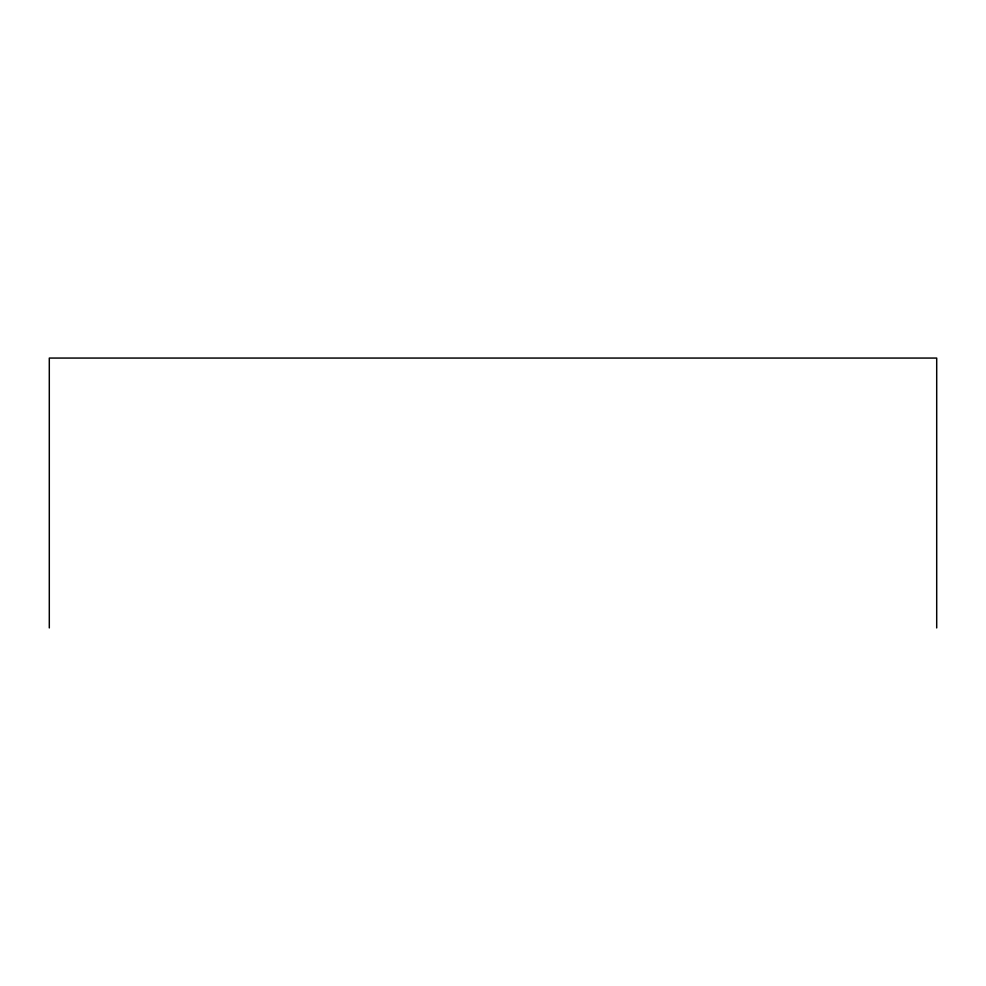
<?xml version="1.0" encoding="UTF-8"?>
<svg xmlns="http://www.w3.org/2000/svg" width="986" height="986" viewBox="0 0 986 986"><rect width="100%" height="100%" fill="white"/><g stroke="black" fill="none" stroke-linecap="round" stroke-linejoin="round"><path stroke-width="1.48" d="M936.7 627.934L936.7 358.066L49.3 358.066L49.3 627.934"/></g></svg>
